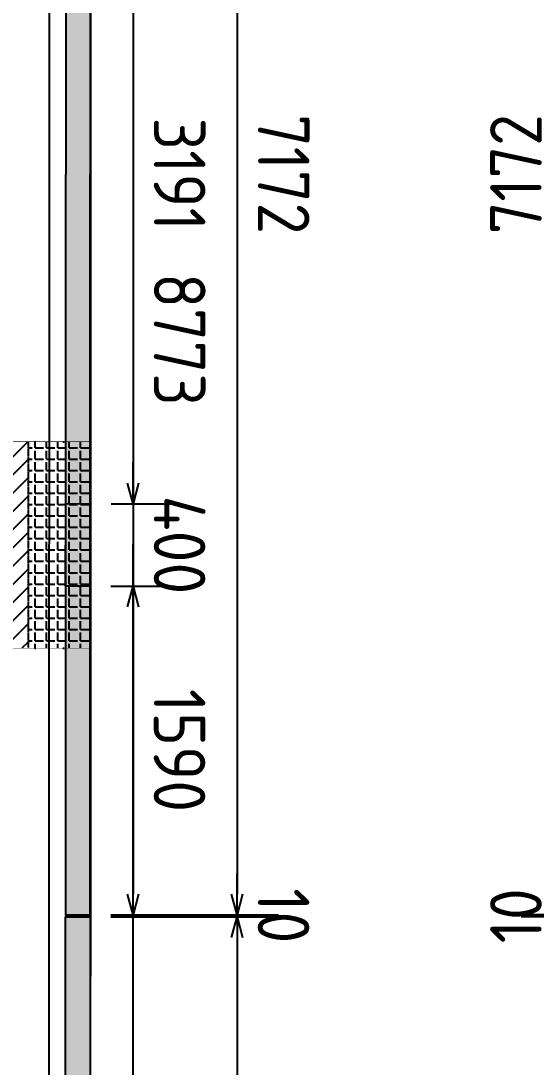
# Model space of a CAD drawing. Header units: centimetres. Extents: x -6122352 to 7132207, y -1694241 to 1947892.
# Drawn here: x 131629 to 134102, y -121773 to -116707 of the extents above; entities that cross this region are included whole.
import ezdxf

# ---------------------------------------------------------------- set-up
doc = ezdxf.new("R2010")
doc.units = ezdxf.units.CM
doc.header["$MEASUREMENT"] = 0
doc.header["$PDMODE"] = 66
doc.header["$PDSIZE"] = 100
doc.linetypes.add('DASHED2', pattern=[0.375, 0.25, -0.125])
for name, color, linetype, lineweight, true_color in [('08-Compound Wall-2', 6, 'Continuous', 25, 0xff00ff), ('23585-XR-AR-DAMAC PLOT LIMITS$0$1-End units', 7, 'Continuous', 5, 0xf8991e), ('23585-XR-AR-DAMAC PLOT LIMITS$0$1-Open Space', 7, 'Continuous', 5, 0x90cf5a)]:
    doc.layers.add(name, color=color, linetype=linetype, lineweight=lineweight, true_color=true_color)
for name, color, linetype in [('@MI-FOOTINGS', 7, 'Continuous'), ('@MI-REF LAYER', 7, 'Continuous'), ('@MI-TYPE-01', 30, 'Continuous'), ('@MI-TYPE-02', 6, 'Continuous')]:
    doc.layers.add(name, color=color, linetype=linetype)
doc.layers.add('A-ANNO-TEXT', color=3, linetype='Continuous', lineweight=25)
doc.styles.add('Schueco-BEMSTIL', font='isocpeur.ttf', dxfattribs={"width": 0.9})
doc.dimstyles.new('MI- JWC-TXT-2.5 MM', dxfattribs={"dimscale": 1.5, "dimtxt": 2.5, "dimasz": 1, "dimexe": 2, "dimexo": 1, "dimgap": 1, "dimtad": 1, "dimdec": 0, "dimdsep": 46, "dimtxsty": 'Schueco-BEMSTIL', "dimblk": 'OPEN30', "dimcen": 0, "dimdle": 2, "dimclrd": 140, "dimclre": 8, "dimclrt": 40, "dimadec": 0, "dimazin": 2, "dimtfac": 1, "dimtdec": 0, "dimtix": 1, "dimtmove": 2, "dimatfit": 3, "dimldrblk": 'OPEN', "dimfxl": 2, "dimlwd": -1, "dimlwe": -1, "dimarcsym": 0})

# ---------------------------------------------------------------- blocks, each defined once
blk = doc.blocks.new('23585-XR-AR-BOUNDARY WALLS AND SETBACKS')
at = {"layer": '08-Compound Wall-2'}
for points in [[(496578.3874, 2768904.5398), (496578.5225, 2768904.6873), (496560.8281, 2768920.9017)], [(496578.3874, 2768904.5398), (496560.7667, 2768920.6867), (496554.7214, 2768914.0891), (496550.668, 2768909.6653), (496546.6146, 2768905.2415), (496542.5612, 2768900.8177), (496538.5076, 2768896.3939), (496534.4542, 2768891.9701), (496532.3262, 2768889.6477), (496530.4008, 2768887.5465), (496526.1448, 2768882.9015), (496524.287, 2768880.8739)]]:
    blk.add_lwpolyline(points, dxfattribs=at)
blk = doc.blocks.new('A$C9d9485f6')
at = {"layer": 'A-ANNO-TEXT', "rotation": 312.4881850805905}
blk.add_blockref('23585-XR-AR-BOUNDARY WALLS AND SETBACKS', (-2377088.5348, -1504219.2521), dxfattribs=at)
blk = doc.blocks.new('23585-XR-AR-DAMAC PLOT LIMITS')
at = {"layer": '23585-XR-AR-DAMAC PLOT LIMITS$0$1-End units', "color": 251, "true_color": 0x636466}
blk.add_lwpolyline([(496578.5225, 2768904.6873), (496572.3429, 2768897.9429), (496554.6477, 2768914.1567), (496560.8281, 2768920.9017)], close=True, dxfattribs=at)
at = {"layer": '23585-XR-AR-DAMAC PLOT LIMITS$0$1-Open Space', "color": 251, "true_color": 0x636466}
blk.add_lwpolyline([(496562.8545, 2768923.1131), (496580.5493, 2768906.8991), (496578.5225, 2768904.6873), (496560.8281, 2768920.9017), (496543.1323, 2768937.1145), (496545.1591, 2768939.3265)], close=True, dxfattribs=at)
blk = doc.blocks.new('A$Cf093b529')
at = {"layer": 'A-ANNO-TEXT'}
blk.add_blockref('23585-XR-AR-DAMAC PLOT LIMITS', (-495391.9901, -2768603.4419), dxfattribs=at)
blk = doc.blocks.new('A$C3d83a01e')
at = {"color": 1, "true_color": 0xeb0000, "const_width": 0.008}
blk.add_lwpolyline([(45.1501, 0), (39.1501, 0), (33.1501, 0.0002), (27.1501, 0.0002), (21.1501, 0.0002), (15.1501, 0.0001), (9.1501, 0.0001), (0, 0.0002), (0, 24.0001), (2.8501, 24.0002), (9.1501, 24.0002), (12, 24.0002), (15.1499, 24.0002), (21.1499, 24.0002), (27.1501, 24.0001), (33.1501, 24.0001), (39.1501, 24.0002), (45.1501, 24.0002), (54.2984, 24.0001), (54.2975, 0.0002)], close=True, dxfattribs=at)
blk = doc.blocks.new('A$Ce49f4eae')
at = {"color": 1, "true_color": 0xeb0000, "const_width": 0.008}
blk.add_lwpolyline([(45.1501, 0.5989), (39.1501, 0.5988), (33.1501, 0.5991), (27.1501, 0.5991), (21.1501, 0.599), (15.1501, 0.599), (9.1501, 0.5989), (0, 0.5991), (0, 24.5989), (2.8501, 24.599), (9.1501, 24.5991), (12, 24.599), (15.1499, 24.599), (21.1499, 24.599), (27.1501, 24.5989), (33.1501, 24.599), (39.1501, 24.599), (45.1501, 24.599), (54.2985, 24.599), (54.2975, 0.599)], close=True, dxfattribs=at)
blk = doc.blocks.new('_Open30')
at = {"color": 0, "linetype": 'ByBlock', "lineweight": -2}
for p, q in [((-1, 0.268), (0, 0)), ((0, 0), (-1, -0.268)), ((0, 0), (-1, 0))]:
    blk.add_line(p, q, dxfattribs=at)
blk = doc.blocks.new('*D1279')
at = {"color": 8, "transparency": 16777216}
for p, q in [((-106.8, -36571.5), (-919.3, -36571.5)), ((-107.8, -42153.3), (-919.3, -42153.3))]:
    blk.add_line(p, q, dxfattribs=at)
at = {"color": 140, "transparency": 16777216}
blk.add_line((-719.3, -42053.3), (-719.3, -36671.5), dxfattribs=at)
at = {"layer": 'Defpoints', "color": 0, "transparency": 16777216}
for p in [(-719.3, -36571.5), (-6.8, -36571.5), (-7.8, -42153.3)]:
    blk.add_point(p, dxfattribs=at)
at = {"color": 140, "transparency": 16777216, "xscale": 100, "yscale": 100, "zscale": 100}
for p, rotation in [((-719.3, -36571.5), 90), ((-719.3, -42153.3), 270)]:
    blk.add_blockref('_Open30', p, dxfattribs=dict(at, rotation=rotation))
at = {"color": 40, "transparency": 16777216, "insert": (-944.3, -39362.4), "char_height": 250, "attachment_point": 5, "rotation": 90, "style": 'Schueco-BEMSTIL'}
blk.add_mtext('5582', dxfattribs=at)
blk = doc.blocks.new('_Open')
at = {"color": 0, "linetype": 'ByBlock', "lineweight": -2}
for p, q in [((-1, 0.2), (0, 0)), ((-1, -0.2), (0, 0)), ((0, 0), (-1, 0))]:
    blk.add_line(p, q, dxfattribs=at)
blk = doc.blocks.new('*D1293')
at = {"color": 140, "transparency": 16777216}
for p, q in [((-719.3, -36461.5), (-719.3, -36361.5)), ((-719.3, -36571.5), (-719.3, -36561.5)), ((-719.3, -36671.5), (-719.3, -36771.5))]:
    blk.add_line(p, q, dxfattribs=at)
at = {"color": 8, "transparency": 16777216}
for p, q in [((-106.8, -36561.5), (-919.3, -36561.5)), ((-106.8, -36571.5), (-919.3, -36571.5))]:
    blk.add_line(p, q, dxfattribs=at)
at = {"layer": 'Defpoints', "color": 0, "transparency": 16777216}
for p in [(-719.3, -36561.5), (-6.8, -36561.5), (-6.8, -36571.5)]:
    blk.add_point(p, dxfattribs=at)
at = {"color": 140, "transparency": 16777216, "xscale": 100, "yscale": 100, "zscale": 100}
for p, rotation in [((-719.3, -36561.5), 270), ((-719.3, -36571.5), 90)]:
    blk.add_blockref('_Open30', p, dxfattribs=dict(at, rotation=rotation))
at = {"color": 40, "transparency": 16777216, "insert": (-944.3, -36566.5), "char_height": 250, "attachment_point": 5, "rotation": 90, "style": 'Schueco-BEMSTIL'}
blk.add_mtext('10', dxfattribs=at)
blk = doc.blocks.new('*D1294')
at = {"color": 8, "transparency": 16777216}
for p, q in [((-105.5, -29389.4), (-919.3, -29389.4)), ((-106.8, -36561.5), (-919.3, -36561.5))]:
    blk.add_line(p, q, dxfattribs=at)
at = {"color": 140, "transparency": 16777216}
blk.add_line((-719.3, -36461.5), (-719.3, -29489.4), dxfattribs=at)
at = {"layer": 'Defpoints', "color": 0, "transparency": 16777216}
for p in [(-719.3, -29389.4), (-5.5, -29389.4), (-6.8, -36561.5)]:
    blk.add_point(p, dxfattribs=at)
at = {"color": 140, "transparency": 16777216, "xscale": 100, "yscale": 100, "zscale": 100}
for p, rotation in [((-719.3, -29389.4), 90), ((-719.3, -36561.5), 270)]:
    blk.add_blockref('_Open30', p, dxfattribs=dict(at, rotation=rotation))
at = {"color": 40, "transparency": 16777216, "insert": (-944.3, -32975.4), "char_height": 250, "attachment_point": 5, "rotation": 90, "style": 'Schueco-BEMSTIL'}
blk.add_mtext('7172', dxfattribs=at)
blk = doc.blocks.new('RCC COPING')
at = {"layer": '@MI-TYPE-01', "transparency": 33554679}
h = blk.add_hatch(color=8, dxfattribs=at)
h.dxf.hatch_style = 1
h.paths.add_polyline_path([(60, 200), (-60, 200), (-60, -200), (60, -200)])
at = {"layer": '@MI-TYPE-01', "color": 30}
blk.add_lwpolyline([(-60, 200), (60, 200), (60, -200), (-60, -200)], close=True, dxfattribs=at)
blk = doc.blocks.new('31309MM')
at = {"layer": '@MI-TYPE-01', "transparency": 33554679}
h = blk.add_hatch(color=30, dxfattribs=at)
h.dxf.hatch_style = 1
h.paths.add_polyline_path([(0, 120), (5581.9, 120), (5581.9, 0), (0, 0)])
h.paths.add_polyline_path([(5591.9, 0), (12764, 0), (12764, 120), (5591.9, 120)])
h.paths.add_polyline_path([(12774, 120), (18355.6, 120), (18355.6, -0.2), (12774, -0.2)])
h.paths.add_polyline_path([(18365.7, -0.2), (23537.4, -0.2), (23537.4, 120), (18365.7, 120)])
h.paths.add_polyline_path([(23547.4, 120), (30719.5, 120), (30719.5, 0), (23547.4, 0)])
h.paths.add_polyline_path([(30729.5, 0), (36309.3, 0), (36309.3, 120), (30729.5, 120)])
at = {"layer": '@MI-TYPE-01', "color": 30}
for points in [[(0, 120), (5581.9, 120), (5581.9, 0), (0, 0)], [(5591.9, 0), (12764, 0), (12764, 120), (5591.9, 120)]]:
    blk.add_lwpolyline(points, close=True, dxfattribs=at)
at = {"layer": '@MI-TYPE-01', "color": 240, "true_color": 0xed1f24, "rotation": 89.95700707059105}
blk.add_blockref('RCC COPING', (7382.4, 60), dxfattribs=at)
blk = doc.blocks.new('A$Ceca04276')
at = {"layer": '@MI-TYPE-01', "color": 30, "rotation": 89.98971944707202}
blk.add_blockref('31309MM', (0.5, 9.9), dxfattribs=at)
blk = doc.blocks.new('T1-FOOTING')
at = {"transparency": 33554679}
h = blk.add_hatch(dxfattribs=at)
h.set_pattern_fill('ANGLE', color=256, scale=500)
h.set_pattern_definition([(0, (0, 0), (0, 137.5), [100, -37.5]), (90, (0, 0), (-137.5, 8e-15), [100, -37.5])])
h.paths.add_polyline_path([(-500, -300), (500, -300), (500, 0), (-500, 0)])
h.paths.add_polyline_path([(-499.75, -299.75), (499.75, -299.75), (499.75, -0.25), (-499.75, -0.25)], flags=16)
h = blk.add_hatch(dxfattribs=at)
h.set_pattern_fill('ANGLE', color=8, scale=200)
h.set_pattern_definition([(0, (0, 0), (0, 55), [40, -15]), (90, (0, 0), (-55, 3e-15), [40, -15])])
h.paths.add_polyline_path([(500, -300), (500, 0), (-500, 0), (-500, -300)])
h = blk.add_hatch(dxfattribs=at)
h.set_pattern_fill('ANSI31', color=8, scale=500)
h.paths.add_polyline_path([(500, -1000), (500, -300), (-500, -300), (-500, -1000)])
at = {"layer": '@MI-TYPE-01', "color": 240, "linetype": 'DASHED2', "true_color": 0xed1f24}
blk.add_line((-500, -300), (500, -300), dxfattribs=at)
at = {"layer": '@MI-TYPE-01', "color": 240, "true_color": 0xed1f24, "const_width": 2.5}
blk.add_lwpolyline([(-500, 0), (500, 0), (500, -1000), (-500, -1000)], close=True, dxfattribs=at)
blk = doc.blocks.new('*D1386')
at = {"layer": '@MI-TYPE-02', "color": 8, "transparency": 16777216}
for p, q in [((96.9, 18608.9), (908.3, 18609.1)), ((98.1, 11436.8), (909.6, 11437))]:
    blk.add_line(p, q, dxfattribs=at)
at = {"layer": '@MI-TYPE-02', "color": 140, "transparency": 16777216}
blk.add_line((708.3, 18509), (709.6, 11536.9), dxfattribs=at)
at = {"layer": 'Defpoints', "color": 0, "transparency": 16777216}
for p in [(-3.1, 18608.9), (-1.9, 11436.8), (709.6, 11436.9)]:
    blk.add_point(p, dxfattribs=at)
at = {"layer": '@MI-TYPE-02', "color": 140, "transparency": 16777216, "xscale": 100, "yscale": 100, "zscale": 100}
for p, rotation in [((708.3, 18609), 90.01026582106833), ((709.6, 11436.9), 270.0102658210683)]:
    blk.add_blockref('_Open30', p, dxfattribs=dict(at, rotation=rotation))
at = {"layer": '@MI-TYPE-02', "color": 40, "transparency": 16777216, "insert": (934, 15023), "char_height": 250, "attachment_point": 5, "rotation": 270.0103, "style": 'Schueco-BEMSTIL'}
blk.add_mtext('7172', dxfattribs=at)
blk = doc.blocks.new('*D1387')
at = {"layer": '@MI-TYPE-02', "color": 140, "transparency": 16777216}
for p, q in [((709.6, 11536.9), (709.6, 11636.9)), ((709.6, 11436.9), (709.6, 11426.9)), ((709.6, 11326.9), (709.6, 11226.9))]:
    blk.add_line(p, q, dxfattribs=at)
at = {"layer": '@MI-TYPE-02', "color": 8, "transparency": 16777216}
for p, q in [((98.1, 11436.8), (909.6, 11437)), ((98.1, 11426.8), (909.6, 11427))]:
    blk.add_line(p, q, dxfattribs=at)
at = {"layer": 'Defpoints', "color": 0, "transparency": 16777216}
for p in [(-1.9, 11436.8), (-1.9, 11426.8), (709.6, 11426.9)]:
    blk.add_point(p, dxfattribs=at)
at = {"layer": '@MI-TYPE-02', "color": 140, "transparency": 16777216, "xscale": 100, "yscale": 100, "zscale": 100}
for p, rotation in [((709.6, 11436.9), 270.0102658210683), ((709.6, 11426.9), 90.01026582106833)]:
    blk.add_blockref('_Open30', p, dxfattribs=dict(at, rotation=rotation))
at = {"layer": '@MI-TYPE-02', "color": 40, "transparency": 16777216, "insert": (934.6, 11432), "char_height": 250, "attachment_point": 5, "rotation": 270.0103, "style": 'Schueco-BEMSTIL'}
blk.add_mtext('10', dxfattribs=at)
blk = doc.blocks.new('*D1388')
at = {"layer": '@MI-TYPE-02', "color": 8, "transparency": 16777216}
for p, q in [((98.1, 11426.8), (909.6, 11427)), ((99.1, 5845), (910.6, 5845.1))]:
    blk.add_line(p, q, dxfattribs=at)
at = {"layer": '@MI-TYPE-02', "color": 140, "transparency": 16777216}
blk.add_line((709.6, 11326.9), (710.6, 5945.1), dxfattribs=at)
at = {"layer": 'Defpoints', "color": 0, "transparency": 16777216}
for p in [(-1.9, 11426.8), (-0.9, 5844.9), (710.6, 5845.1)]:
    blk.add_point(p, dxfattribs=at)
at = {"layer": '@MI-TYPE-02', "color": 140, "transparency": 16777216, "xscale": 100, "yscale": 100, "zscale": 100}
for p, rotation in [((709.6, 11426.9), 90.01026582106833), ((710.6, 5845.1), 270.0102658210683)]:
    blk.add_blockref('_Open30', p, dxfattribs=dict(at, rotation=rotation))
at = {"layer": '@MI-TYPE-02', "color": 40, "transparency": 16777216, "insert": (935.1, 8636), "char_height": 250, "attachment_point": 5, "rotation": 270.0103, "style": 'Schueco-BEMSTIL'}
blk.add_mtext('5582', dxfattribs=at)
blk = doc.blocks.new('*D1395')
at = {"layer": '@MI-TYPE-02', "color": 8, "transparency": 16777216}
for p, q in [((97.1, 16618.1), (404.3, 16618.2)), ((97.9, 13427.3), (404.9, 13427.4))]:
    blk.add_line(p, q, dxfattribs=at)
at = {"layer": '@MI-TYPE-02', "color": 140, "transparency": 16777216}
blk.add_line((204.4, 16518.2), (204.9, 13527.3), dxfattribs=at)
at = {"layer": 'Defpoints', "color": 0, "transparency": 16777216}
for p in [(-2.9, 16618.1), (-2.1, 13427.3), (204.9, 13427.3)]:
    blk.add_point(p, dxfattribs=at)
at = {"layer": '@MI-TYPE-02', "color": 140, "transparency": 16777216, "xscale": 100, "yscale": 100, "zscale": 100}
for p, rotation in [((204.3, 16618.2), 90.01026582106833), ((204.9, 13427.3), 270.0102658210683)]:
    blk.add_blockref('_Open30', p, dxfattribs=dict(at, rotation=rotation))
at = {"layer": '@MI-TYPE-02', "color": 40, "transparency": 16777216, "insert": (429.6, 15022.8), "char_height": 250, "attachment_point": 5, "rotation": 270.0103, "style": 'Schueco-BEMSTIL'}
blk.add_mtext('3191', dxfattribs=at)
blk = doc.blocks.new('*D1396')
at = {"layer": '@MI-TYPE-02', "color": 140, "transparency": 16777216}
for p, q in [((204.9, 13527.3), (204.9, 13627.3)), ((204.9, 13427.3), (205, 13027.3)), ((205, 12927.3), (205, 12827.3))]:
    blk.add_line(p, q, dxfattribs=at)
at = {"layer": '@MI-TYPE-02', "color": 8, "transparency": 16777216}
for p, q in [((97.9, 13427.3), (404.9, 13427.4)), ((97.7, 13027.3), (405, 13027.4))]:
    blk.add_line(p, q, dxfattribs=at)
at = {"layer": 'Defpoints', "color": 0, "transparency": 16777216}
for p in [(-2.1, 13427.3), (-2.3, 13027.3), (205, 13027.3)]:
    blk.add_point(p, dxfattribs=at)
at = {"layer": '@MI-TYPE-02', "color": 140, "transparency": 16777216, "xscale": 100, "yscale": 100, "zscale": 100}
for p, rotation in [((204.9, 13427.3), 270.0102658210683), ((205, 13027.3), 90.01026582106833)]:
    blk.add_blockref('_Open30', p, dxfattribs=dict(at, rotation=rotation))
at = {"layer": '@MI-TYPE-02', "color": 40, "transparency": 16777216, "insert": (430, 13227.4), "char_height": 250, "attachment_point": 5, "rotation": 270.0103, "style": 'Schueco-BEMSTIL'}
blk.add_mtext('400', dxfattribs=at)
blk = doc.blocks.new('*D1397')
at = {"layer": '@MI-TYPE-02', "color": 8, "transparency": 16777216}
for p, q in [((97.7, 13027.3), (405, 13027.4)), ((98.1, 11436.8), (405.3, 11436.9))]:
    blk.add_line(p, q, dxfattribs=at)
at = {"layer": '@MI-TYPE-02', "color": 140, "transparency": 16777216}
blk.add_line((205, 12927.3), (205.3, 11536.9), dxfattribs=at)
at = {"layer": 'Defpoints', "color": 0, "transparency": 16777216}
for p in [(-2.3, 13027.3), (-1.9, 11436.8), (205.3, 11436.9)]:
    blk.add_point(p, dxfattribs=at)
at = {"layer": '@MI-TYPE-02', "color": 140, "transparency": 16777216, "xscale": 100, "yscale": 100, "zscale": 100}
for p, rotation in [((205, 13027.3), 90.01026582106833), ((205.3, 11436.9), 270.0102658210683)]:
    blk.add_blockref('_Open30', p, dxfattribs=dict(at, rotation=rotation))
at = {"layer": '@MI-TYPE-02', "color": 40, "transparency": 16777216, "insert": (430.1, 12232.1), "char_height": 250, "attachment_point": 5, "rotation": 270.0103, "style": 'Schueco-BEMSTIL'}
blk.add_mtext('1590', dxfattribs=at)
blk = doc.blocks.new('*D1398')
at = {"layer": '@MI-TYPE-02', "color": 8, "transparency": 16777216}
for p, q in [((-23.1, 18608.9), (404, 18609)), ((98.4, 9836.2), (405.6, 9836.2))]:
    blk.add_line(p, q, dxfattribs=at)
at = {"layer": '@MI-TYPE-02', "color": 140, "transparency": 16777216}
blk.add_line((204, 18509), (205.5, 9936.2), dxfattribs=at)
at = {"layer": 'Defpoints', "color": 0, "transparency": 16777216}
for p in [(-123.1, 18608.9), (-1.6, 9836.2), (205.6, 9836.2)]:
    blk.add_point(p, dxfattribs=at)
at = {"layer": '@MI-TYPE-02', "color": 140, "transparency": 16777216, "xscale": 100, "yscale": 100, "zscale": 100}
for p, rotation in [((204, 18609), 90.01026582106833), ((205.6, 9836.2), 270.0102658210683)]:
    blk.add_blockref('_Open30', p, dxfattribs=dict(at, rotation=rotation))
at = {"layer": '@MI-TYPE-02', "color": 40, "transparency": 16777216, "insert": (429.8, 14222.6), "char_height": 250, "attachment_point": 5, "rotation": 270.0103, "style": 'Schueco-BEMSTIL'}
blk.add_mtext('8773', dxfattribs=at)
blk = doc.blocks.new('T1-PARTITION PLAN')
for base, p1, p2, picture, middle in [((-719.3, -29389.4), (-6.8, -36561.5), (-5.5, -29389.4), '*D1294', (-944.3, -32975.4)), ((-719.3, -36561.5), (-6.8, -36571.5), (-6.8, -36561.5), '*D1293', (-944.3, -36566.5)), ((-719.3, -36571.5), (-7.8, -42153.3), (-6.8, -36571.5), '*D1279', (-944.3, -39362.4))]:
    dim = blk.add_linear_dim(base=base, p1=p1, p2=p2, angle=90, dimstyle='MI- JWC-TXT-2.5 MM')
    dim.commit()
    dim.dimension.update_dxf_attribs({"geometry": picture, "text_midpoint": middle})
blk = doc.blocks.new('T1-PARTITON 2')
at = {"layer": '@MI-FOOTINGS', "color": 240, "true_color": 0xed1f24, "xscale": -1, "rotation": 270.0100462352146}
blk.add_blockref('T1-FOOTING', (-2.2, 13227.3), dxfattribs=at)
at = {"layer": '@MI-TYPE-02', "rotation": 0.02048826124247522}
blk.add_blockref('A$Ceca04276', (-1.3, 5835), dxfattribs=at)
at = {"layer": '@MI-TYPE-02'}
for base, p1, p2, picture, middle in [((205.6, 9836.2), (-123.1, 18608.9), (-1.6, 9836.2), '*D1398', (429.8, 14222.6)), ((709.6, 11436.9), (-3.1, 18608.9), (-1.9, 11436.8), '*D1386', (934, 15023)), ((204.9, 13427.3), (-2.9, 16618.1), (-2.1, 13427.3), '*D1395', (429.6, 15022.8)), ((205, 13027.3), (-2.1, 13427.3), (-2.3, 13027.3), '*D1396', (430, 13227.4)), ((205.2775, 11436.8518), (-2.2917, 13027.2867), (-1.8583, 11436.8147), '*D1397', (430.135, 12232.1281)), ((709.6, 11426.9), (-1.9, 11436.8), (-1.9, 11426.8), '*D1387', (934.6, 11432)), ((710.6, 5845.1), (-1.9, 11426.8), (-0.9, 5844.9), '*D1388', (935.1, 8636))]:
    dim = blk.add_linear_dim(base=base, p1=p1, p2=p2, angle=90.0103, dimstyle='MI- JWC-TXT-2.5 MM', dxfattribs=at)
    dim.commit()
    dim.dimension.update_dxf_attribs({"geometry": picture, "text_midpoint": middle})

msp = doc.modelspace()

# ---------------------------------------------------------------- block references
at = {"layer": '@MI-REF LAYER', "xscale": 1000, "yscale": 1000, "zscale": 1000}
msp.add_blockref('A$C9d9485f6', (-23958.95046, 48155.57226), dxfattribs=at)
at = {"layer": '@MI-REF LAYER', "xscale": 1000, "yscale": 1000, "zscale": 1000, "rotation": 312.4882903633292}
msp.add_blockref('A$Cf093b529', (-891608.73293, 539022.72011), dxfattribs=at)
at = {"layer": '@MI-REF LAYER', "color": 10, "xscale": 1000, "yscale": 1000, "zscale": 1000}
for name, p, rotation in [('A$C3d83a01e', (77667.27747, -132461.9846), 359.989802679316), ('A$Ce49f4eae', (77667.54764, -133060.83267), 359.9898026783844)]:
    msp.add_blockref(name, p, dxfattribs=dict(at, rotation=rotation))
at = {"layer": '@MI-TYPE-01'}
msp.add_blockref('T1-PARTITION PLAN', (134972.7249, -84473.54866), dxfattribs=at)
at = {"layer": '@MI-TYPE-01', "rotation": 359.977467402098}
msp.add_blockref('T1-PARTITON 2', (131963.16234, -132471.7878), dxfattribs=at)

doc.saveas('drawing.dxf')
